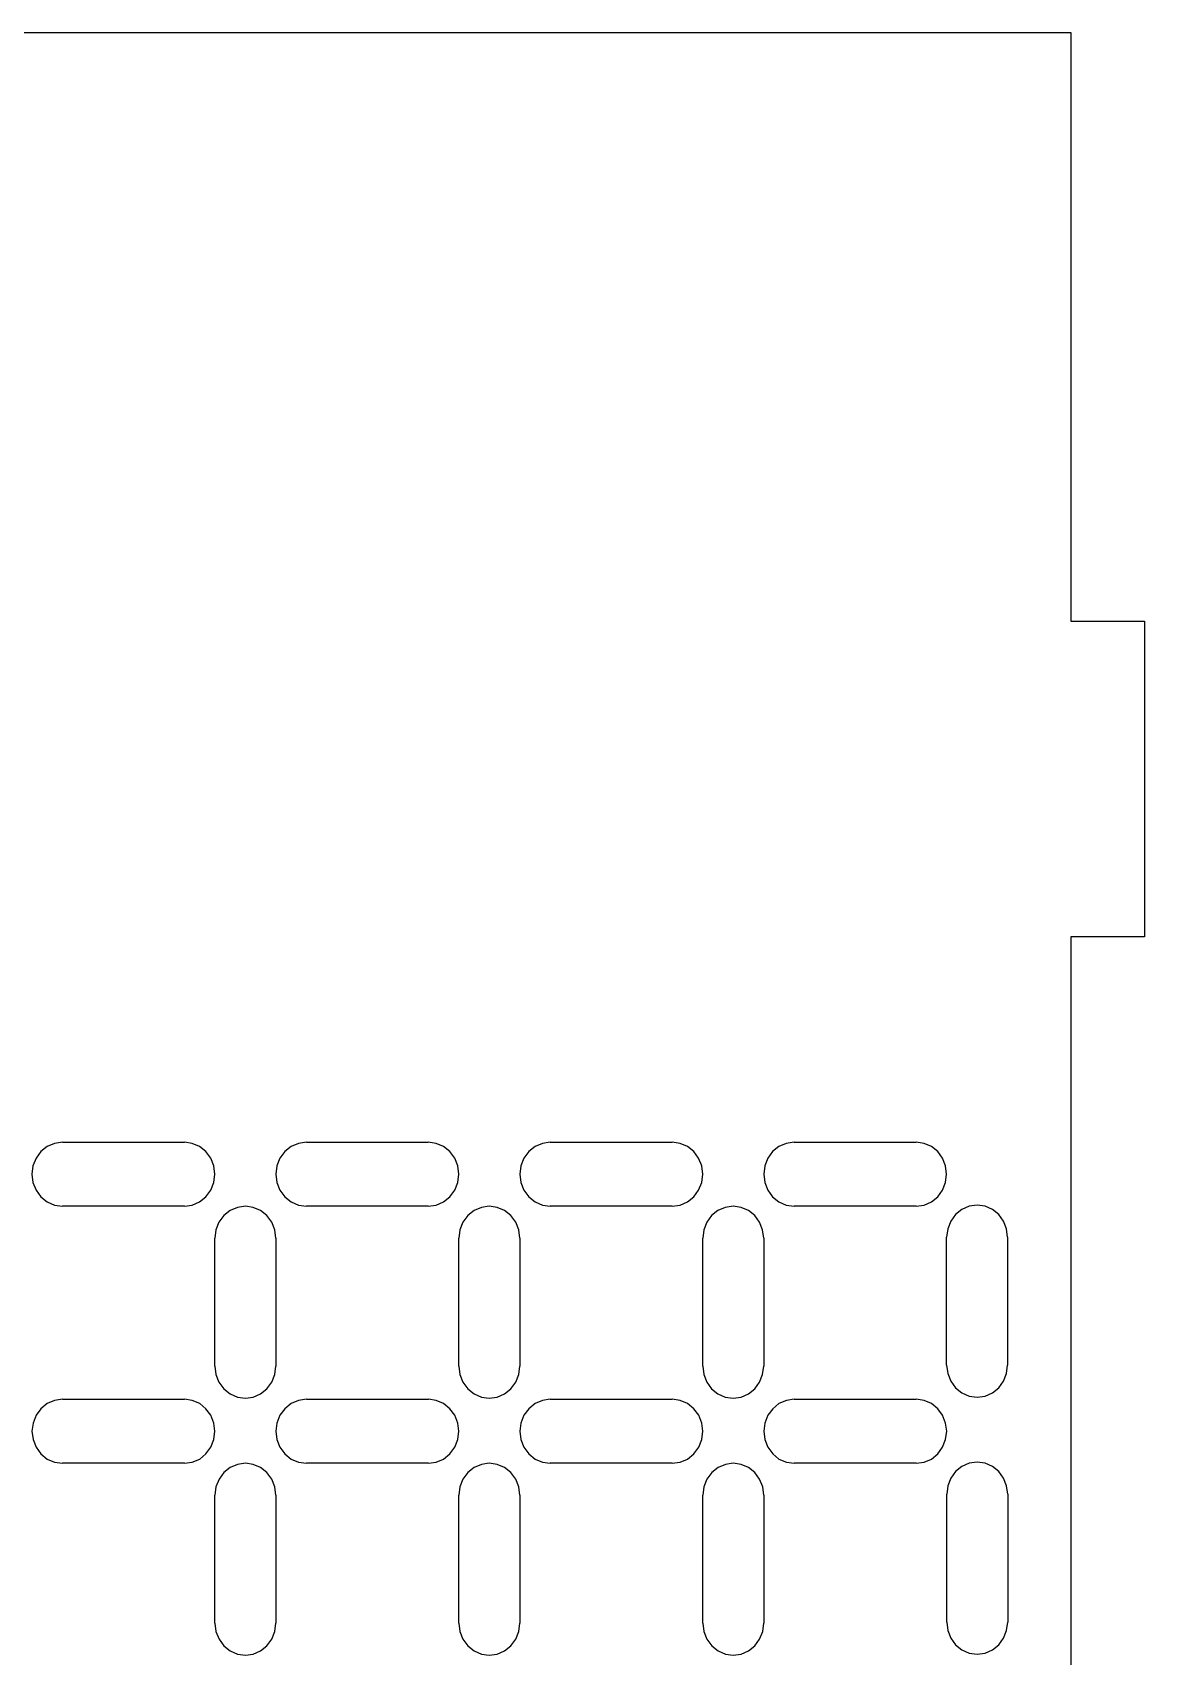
# Model space of a CAD drawing. Extents: x -289 to 301, y -213 to 237.
# Drawn here: x -66.8 to -13.9, y -88.8 to -11.7 of the extents above; entities that cross this region are included whole.
import ezdxf

# ---------------------------------------------------------------- set-up
doc = ezdxf.new("R2010")
doc.units = 0
doc.layers.get('0').update_dxf_attribs({"linetype": 'CONTINUOUS'})

msp = doc.modelspace()

# ---------------------------------------------------------------- linework, layer by layer
for p, q in [((-119.034, -11.664), (-17.434, -11.664)), ((-17.434, -11.664), (-17.434, -39.626)), ((-17.434, -39.626), (-13.934, -39.626)), ((-13.934, -39.626), (-13.934, -54.626)), ((-13.934, -54.626), (-17.434, -54.626)), ((-17.434, -54.626), (-17.434, -154.664)), ((-66.061, -64.596), (-66.361, -64.837)), ((-65.712, -64.444), (-66.061, -64.596)), ((-65.337, -64.392), (-65.712, -64.444)), ((-65.337, -64.392), (-59.543, -64.392)), ((-59.168, -64.444), (-59.543, -64.392)), ((-58.819, -64.596), (-59.168, -64.444)), ((-58.519, -64.837), (-58.819, -64.596)), ((-54.474, -64.596), (-54.774, -64.837)), ((-54.124, -64.444), (-54.474, -64.596)), ((-53.749, -64.392), (-54.124, -64.444)), ((-53.749, -64.392), (-47.956, -64.392)), ((-47.581, -64.444), (-47.956, -64.392)), ((-47.232, -64.596), (-47.581, -64.444)), ((-46.932, -64.837), (-47.232, -64.596)), ((-42.886, -64.596), (-43.186, -64.837)), ((-42.537, -64.444), (-42.886, -64.596)), ((-42.162, -64.392), (-42.537, -64.444)), ((-42.162, -64.392), (-36.368, -64.392)), ((-35.994, -64.444), (-36.368, -64.392)), ((-35.644, -64.596), (-35.994, -64.444)), ((-35.344, -64.837), (-35.644, -64.596)), ((-31.299, -64.596), (-31.599, -64.837)), ((-30.95, -64.444), (-31.299, -64.596)), ((-30.575, -64.392), (-30.95, -64.444)), ((-30.575, -64.392), (-24.781, -64.392)), ((-24.406, -64.444), (-24.781, -64.392)), ((-24.057, -64.596), (-24.406, -64.444)), ((-23.757, -64.837), (-24.057, -64.596)), ((-66.736, -65.519), (-66.785, -65.912)), ((-66.591, -65.152), (-66.736, -65.519)), ((-66.361, -64.837), (-66.591, -65.152)), ((-58.289, -65.152), (-58.519, -64.837)), ((-58.144, -65.519), (-58.289, -65.152)), ((-58.095, -65.912), (-58.144, -65.519)), ((-55.148, -65.519), (-55.198, -65.912)), ((-55.004, -65.152), (-55.148, -65.519)), ((-54.774, -64.837), (-55.004, -65.152)), ((-46.701, -65.152), (-46.932, -64.837)), ((-46.557, -65.519), (-46.701, -65.152)), ((-46.507, -65.912), (-46.557, -65.519)), ((-43.561, -65.519), (-43.611, -65.912)), ((-43.416, -65.152), (-43.561, -65.519)), ((-43.186, -64.837), (-43.416, -65.152)), ((-35.114, -65.152), (-35.344, -64.837)), ((-34.969, -65.519), (-35.114, -65.152)), ((-34.92, -65.912), (-34.969, -65.519)), ((-31.974, -65.519), (-32.023, -65.912)), ((-31.829, -65.152), (-31.974, -65.519)), ((-31.599, -64.837), (-31.829, -65.152)), ((-23.527, -65.152), (-23.757, -64.837)), ((-23.382, -65.519), (-23.527, -65.152)), ((-23.333, -65.912), (-23.382, -65.519)), ((-66.785, -65.912), (-66.736, -66.306)), ((-66.736, -66.306), (-66.591, -66.672)), ((-58.289, -66.672), (-58.144, -66.306)), ((-58.144, -66.306), (-58.095, -65.912)), ((-55.198, -65.912), (-55.148, -66.306)), ((-55.148, -66.306), (-55.004, -66.672)), ((-46.701, -66.672), (-46.557, -66.306)), ((-46.557, -66.306), (-46.507, -65.912)), ((-43.611, -65.912), (-43.561, -66.306)), ((-43.561, -66.306), (-43.416, -66.672)), ((-35.114, -66.672), (-34.969, -66.306)), ((-34.969, -66.306), (-34.92, -65.912)), ((-32.023, -65.912), (-31.974, -66.306)), ((-31.974, -66.306), (-31.829, -66.672)), ((-23.527, -66.672), (-23.382, -66.306)), ((-23.382, -66.306), (-23.333, -65.912)), ((-66.591, -66.672), (-66.361, -66.987)), ((-66.361, -66.987), (-66.061, -67.229)), ((-58.819, -67.229), (-58.519, -66.987)), ((-58.519, -66.987), (-58.289, -66.672)), ((-55.004, -66.672), (-54.774, -66.987)), ((-54.774, -66.987), (-54.474, -67.229)), ((-47.232, -67.229), (-46.932, -66.987)), ((-46.932, -66.987), (-46.701, -66.672)), ((-43.416, -66.672), (-43.186, -66.987)), ((-43.186, -66.987), (-42.886, -67.229)), ((-35.644, -67.229), (-35.344, -66.987)), ((-35.344, -66.987), (-35.114, -66.672)), ((-31.829, -66.672), (-31.599, -66.987)), ((-31.599, -66.987), (-31.299, -67.229)), ((-24.057, -67.229), (-23.757, -66.987)), ((-23.757, -66.987), (-23.527, -66.672)), ((-66.061, -67.229), (-65.712, -67.381)), ((-65.712, -67.381), (-65.337, -67.432)), ((-59.543, -67.432), (-65.337, -67.432)), ((-59.543, -67.432), (-59.168, -67.381)), ((-59.168, -67.381), (-58.819, -67.229)), ((-57.67, -67.877), (-57.901, -68.192)), ((-57.37, -67.635), (-57.67, -67.877)), ((-57.021, -67.484), (-57.37, -67.635)), ((-56.646, -67.432), (-57.021, -67.484)), ((-56.271, -67.484), (-56.646, -67.432)), ((-55.922, -67.635), (-56.271, -67.484)), ((-55.622, -67.877), (-55.922, -67.635)), ((-55.392, -68.192), (-55.622, -67.877)), ((-54.474, -67.229), (-54.124, -67.381)), ((-54.124, -67.381), (-53.749, -67.432)), ((-47.956, -67.432), (-53.749, -67.432)), ((-47.956, -67.432), (-47.581, -67.381)), ((-47.581, -67.381), (-47.232, -67.229)), ((-46.083, -67.877), (-46.313, -68.192)), ((-45.783, -67.635), (-46.083, -67.877)), ((-45.434, -67.484), (-45.783, -67.635)), ((-45.059, -67.432), (-45.434, -67.484)), ((-44.684, -67.484), (-45.059, -67.432)), ((-44.335, -67.635), (-44.684, -67.484)), ((-44.035, -67.877), (-44.335, -67.635)), ((-43.805, -68.192), (-44.035, -67.877)), ((-42.886, -67.229), (-42.537, -67.381)), ((-42.537, -67.381), (-42.162, -67.432)), ((-36.368, -67.432), (-42.162, -67.432)), ((-36.368, -67.432), (-35.994, -67.381)), ((-35.994, -67.381), (-35.644, -67.229)), ((-34.496, -67.877), (-34.726, -68.192)), ((-34.196, -67.635), (-34.496, -67.877)), ((-33.847, -67.484), (-34.196, -67.635)), ((-33.472, -67.432), (-33.847, -67.484)), ((-33.097, -67.484), (-33.472, -67.432)), ((-32.747, -67.635), (-33.097, -67.484)), ((-32.447, -67.877), (-32.747, -67.635)), ((-32.217, -68.192), (-32.447, -67.877)), ((-31.299, -67.229), (-30.95, -67.381)), ((-30.95, -67.381), (-30.575, -67.432)), ((-24.781, -67.432), (-30.575, -67.432)), ((-24.781, -67.432), (-24.406, -67.381)), ((-24.406, -67.381), (-24.057, -67.229)), ((-22.909, -67.826), (-23.139, -68.141)), ((-22.609, -67.584), (-22.909, -67.826)), ((-22.259, -67.432), (-22.609, -67.584)), ((-21.884, -67.381), (-22.259, -67.432)), ((-21.509, -67.432), (-21.884, -67.381)), ((-21.16, -67.584), (-21.509, -67.432)), ((-20.86, -67.826), (-21.16, -67.584)), ((-20.63, -68.141), (-20.86, -67.826)), ((-58.045, -68.558), (-58.095, -68.952)), ((-57.901, -68.192), (-58.045, -68.558)), ((-55.247, -68.558), (-55.392, -68.192)), ((-55.198, -68.952), (-55.247, -68.558)), ((-46.458, -68.558), (-46.507, -68.952)), ((-46.313, -68.192), (-46.458, -68.558)), ((-43.66, -68.558), (-43.805, -68.192)), ((-43.611, -68.952), (-43.66, -68.558)), ((-34.871, -68.558), (-34.92, -68.952)), ((-34.726, -68.192), (-34.871, -68.558)), ((-32.073, -68.558), (-32.217, -68.192)), ((-32.023, -68.952), (-32.073, -68.558)), ((-23.283, -68.507), (-23.333, -68.901)), ((-23.139, -68.141), (-23.283, -68.507)), ((-20.485, -68.507), (-20.63, -68.141)), ((-20.436, -68.901), (-20.485, -68.507)), ((-58.095, -75.033), (-58.095, -68.952)), ((-55.198, -68.952), (-55.198, -75.033)), ((-46.507, -75.033), (-46.507, -68.952)), ((-43.611, -68.952), (-43.611, -75.033)), ((-34.92, -75.033), (-34.92, -68.952)), ((-32.023, -68.952), (-32.023, -75.033)), ((-23.333, -74.982), (-23.333, -68.901)), ((-20.436, -68.901), (-20.436, -74.982)), ((-58.095, -75.033), (-58.045, -75.426)), ((-58.045, -75.426), (-57.901, -75.793)), ((-55.392, -75.793), (-55.247, -75.426)), ((-55.247, -75.426), (-55.198, -75.033)), ((-46.507, -75.033), (-46.458, -75.426)), ((-46.458, -75.426), (-46.313, -75.793)), ((-43.805, -75.793), (-43.66, -75.426)), ((-43.66, -75.426), (-43.611, -75.033)), ((-34.92, -75.033), (-34.871, -75.426)), ((-34.871, -75.426), (-34.726, -75.793)), ((-32.217, -75.793), (-32.073, -75.426)), ((-32.073, -75.426), (-32.023, -75.033)), ((-23.333, -74.982), (-23.283, -75.375)), ((-23.283, -75.375), (-23.139, -75.742)), ((-20.63, -75.742), (-20.485, -75.375)), ((-20.485, -75.375), (-20.436, -74.982)), ((-57.901, -75.793), (-57.67, -76.108)), ((-57.67, -76.108), (-57.37, -76.349)), ((-57.37, -76.349), (-57.021, -76.501)), ((-56.271, -76.501), (-55.922, -76.349)), ((-55.922, -76.349), (-55.622, -76.108)), ((-55.622, -76.108), (-55.392, -75.793)), ((-46.313, -75.793), (-46.083, -76.108)), ((-46.083, -76.108), (-45.783, -76.349)), ((-45.783, -76.349), (-45.434, -76.501)), ((-44.684, -76.501), (-44.335, -76.349)), ((-44.335, -76.349), (-44.035, -76.108)), ((-44.035, -76.108), (-43.805, -75.793)), ((-34.726, -75.793), (-34.496, -76.108)), ((-34.496, -76.108), (-34.196, -76.349)), ((-34.196, -76.349), (-33.847, -76.501)), ((-33.097, -76.501), (-32.747, -76.349)), ((-32.747, -76.349), (-32.447, -76.108)), ((-32.447, -76.108), (-32.217, -75.793)), ((-23.139, -75.742), (-22.909, -76.057)), ((-22.909, -76.057), (-22.609, -76.298)), ((-22.609, -76.298), (-22.259, -76.45)), ((-21.509, -76.45), (-21.16, -76.298)), ((-21.16, -76.298), (-20.86, -76.057)), ((-20.86, -76.057), (-20.63, -75.742)), ((-66.358, -77.05), (-66.589, -77.365)), ((-66.058, -76.809), (-66.358, -77.05)), ((-65.709, -76.657), (-66.058, -76.809)), ((-65.334, -76.605), (-65.709, -76.657)), ((-65.334, -76.605), (-59.541, -76.605)), ((-59.166, -76.657), (-59.541, -76.605)), ((-58.816, -76.809), (-59.166, -76.657)), ((-58.516, -77.05), (-58.816, -76.809)), ((-58.286, -77.365), (-58.516, -77.05)), ((-57.021, -76.501), (-56.646, -76.553)), ((-56.646, -76.553), (-56.271, -76.501)), ((-54.771, -77.05), (-55.001, -77.365)), ((-54.471, -76.809), (-54.771, -77.05)), ((-54.122, -76.657), (-54.471, -76.809)), ((-53.747, -76.605), (-54.122, -76.657)), ((-53.747, -76.605), (-47.953, -76.605)), ((-47.578, -76.657), (-47.953, -76.605)), ((-47.229, -76.809), (-47.578, -76.657)), ((-46.929, -77.05), (-47.229, -76.809)), ((-46.699, -77.365), (-46.929, -77.05)), ((-45.434, -76.501), (-45.059, -76.553)), ((-45.059, -76.553), (-44.684, -76.501)), ((-43.184, -77.05), (-43.414, -77.365)), ((-42.884, -76.809), (-43.184, -77.05)), ((-42.535, -76.657), (-42.884, -76.809)), ((-42.16, -76.605), (-42.535, -76.657)), ((-42.16, -76.605), (-36.366, -76.605)), ((-35.991, -76.657), (-36.366, -76.605)), ((-35.642, -76.809), (-35.991, -76.657)), ((-35.342, -77.05), (-35.642, -76.809)), ((-35.112, -77.365), (-35.342, -77.05)), ((-33.847, -76.501), (-33.472, -76.553)), ((-33.472, -76.553), (-33.097, -76.501)), ((-31.597, -77.05), (-31.827, -77.365)), ((-31.297, -76.809), (-31.597, -77.05)), ((-30.947, -76.657), (-31.297, -76.809)), ((-30.572, -76.605), (-30.947, -76.657)), ((-30.572, -76.605), (-24.779, -76.605)), ((-24.404, -76.657), (-24.779, -76.605)), ((-24.055, -76.809), (-24.404, -76.657)), ((-23.755, -77.05), (-24.055, -76.809)), ((-23.524, -77.365), (-23.755, -77.05)), ((-22.259, -76.45), (-21.884, -76.502)), ((-21.884, -76.502), (-21.509, -76.45)), ((-66.733, -77.732), (-66.783, -78.125)), ((-66.589, -77.365), (-66.733, -77.732)), ((-58.142, -77.732), (-58.286, -77.365)), ((-58.092, -78.125), (-58.142, -77.732)), ((-55.146, -77.732), (-55.195, -78.125)), ((-55.001, -77.365), (-55.146, -77.732)), ((-46.554, -77.732), (-46.699, -77.365)), ((-46.505, -78.125), (-46.554, -77.732)), ((-43.559, -77.732), (-43.608, -78.125)), ((-43.414, -77.365), (-43.559, -77.732)), ((-34.967, -77.732), (-35.112, -77.365)), ((-34.918, -78.125), (-34.967, -77.732)), ((-31.971, -77.732), (-32.021, -78.125)), ((-31.827, -77.365), (-31.971, -77.732)), ((-23.38, -77.732), (-23.524, -77.365)), ((-23.33, -78.125), (-23.38, -77.732)), ((-66.783, -78.125), (-66.733, -78.519)), ((-66.733, -78.519), (-66.589, -78.885)), ((-58.286, -78.885), (-58.142, -78.519)), ((-58.142, -78.519), (-58.092, -78.125)), ((-55.195, -78.125), (-55.146, -78.519)), ((-55.146, -78.519), (-55.001, -78.885)), ((-46.699, -78.885), (-46.554, -78.519)), ((-46.554, -78.519), (-46.505, -78.125)), ((-43.608, -78.125), (-43.559, -78.519)), ((-43.559, -78.519), (-43.414, -78.885)), ((-35.112, -78.885), (-34.967, -78.519)), ((-34.967, -78.519), (-34.918, -78.125)), ((-32.021, -78.125), (-31.971, -78.519)), ((-31.971, -78.519), (-31.827, -78.885)), ((-23.524, -78.885), (-23.38, -78.519)), ((-23.38, -78.519), (-23.33, -78.125)), ((-66.589, -78.885), (-66.358, -79.2)), ((-66.358, -79.2), (-66.058, -79.442)), ((-66.058, -79.442), (-65.709, -79.594)), ((-59.166, -79.594), (-58.816, -79.442)), ((-58.816, -79.442), (-58.516, -79.2)), ((-58.516, -79.2), (-58.286, -78.885)), ((-55.001, -78.885), (-54.771, -79.2)), ((-54.771, -79.2), (-54.471, -79.442)), ((-54.471, -79.442), (-54.122, -79.594)), ((-47.578, -79.594), (-47.229, -79.442)), ((-47.229, -79.442), (-46.929, -79.2)), ((-46.929, -79.2), (-46.699, -78.885)), ((-43.414, -78.885), (-43.184, -79.2)), ((-43.184, -79.2), (-42.884, -79.442)), ((-42.884, -79.442), (-42.535, -79.594)), ((-35.991, -79.594), (-35.642, -79.442)), ((-35.642, -79.442), (-35.342, -79.2)), ((-35.342, -79.2), (-35.112, -78.885)), ((-31.827, -78.885), (-31.597, -79.2)), ((-31.597, -79.2), (-31.297, -79.442)), ((-31.297, -79.442), (-30.947, -79.594)), ((-24.404, -79.594), (-24.055, -79.442)), ((-24.055, -79.442), (-23.755, -79.2)), ((-23.755, -79.2), (-23.524, -78.885)), ((-65.709, -79.594), (-65.334, -79.645)), ((-59.541, -79.645), (-65.334, -79.645)), ((-59.541, -79.645), (-59.166, -79.594)), ((-57.668, -80.09), (-57.898, -80.405)), ((-57.368, -79.848), (-57.668, -80.09)), ((-57.019, -79.696), (-57.368, -79.848)), ((-56.644, -79.645), (-57.019, -79.696)), ((-56.269, -79.696), (-56.644, -79.645)), ((-55.92, -79.848), (-56.269, -79.696)), ((-55.62, -80.09), (-55.92, -79.848)), ((-55.389, -80.405), (-55.62, -80.09)), ((-54.122, -79.594), (-53.747, -79.645)), ((-47.953, -79.645), (-53.747, -79.645)), ((-47.953, -79.645), (-47.578, -79.594)), ((-46.081, -80.09), (-46.311, -80.405)), ((-45.781, -79.848), (-46.081, -80.09)), ((-45.431, -79.696), (-45.781, -79.848)), ((-45.057, -79.645), (-45.431, -79.696)), ((-44.682, -79.696), (-45.057, -79.645)), ((-44.332, -79.848), (-44.682, -79.696)), ((-44.032, -80.09), (-44.332, -79.848)), ((-43.802, -80.405), (-44.032, -80.09)), ((-42.535, -79.594), (-42.16, -79.645)), ((-36.366, -79.645), (-42.16, -79.645)), ((-36.366, -79.645), (-35.991, -79.594)), ((-34.493, -80.09), (-34.724, -80.405)), ((-34.193, -79.848), (-34.493, -80.09)), ((-33.844, -79.696), (-34.193, -79.848)), ((-33.469, -79.645), (-33.844, -79.696)), ((-33.094, -79.696), (-33.469, -79.645)), ((-32.745, -79.848), (-33.094, -79.696)), ((-32.445, -80.09), (-32.745, -79.848)), ((-32.215, -80.405), (-32.445, -80.09)), ((-30.947, -79.594), (-30.572, -79.645)), ((-24.779, -79.645), (-30.572, -79.645)), ((-24.779, -79.645), (-24.404, -79.594)), ((-22.906, -80.039), (-23.136, -80.354)), ((-22.606, -79.797), (-22.906, -80.039)), ((-22.257, -79.645), (-22.606, -79.797)), ((-21.882, -79.594), (-22.257, -79.645)), ((-21.507, -79.645), (-21.882, -79.594)), ((-21.158, -79.797), (-21.507, -79.645)), ((-20.858, -80.039), (-21.158, -79.797)), ((-20.628, -80.354), (-20.858, -80.039)), ((-58.043, -80.771), (-58.092, -81.165)), ((-57.898, -80.405), (-58.043, -80.771)), ((-55.245, -80.771), (-55.389, -80.405)), ((-55.195, -81.165), (-55.245, -80.771)), ((-46.456, -80.771), (-46.505, -81.165)), ((-46.311, -80.405), (-46.456, -80.771)), ((-43.657, -80.771), (-43.802, -80.405)), ((-43.608, -81.165), (-43.657, -80.771)), ((-34.868, -80.771), (-34.918, -81.165)), ((-34.724, -80.405), (-34.868, -80.771)), ((-32.07, -80.771), (-32.215, -80.405)), ((-32.021, -81.165), (-32.07, -80.771)), ((-23.281, -80.72), (-23.33, -81.114)), ((-23.136, -80.354), (-23.281, -80.72)), ((-20.483, -80.72), (-20.628, -80.354)), ((-20.434, -81.114), (-20.483, -80.72)), ((-58.092, -87.246), (-58.092, -81.165)), ((-55.195, -81.165), (-55.195, -87.246)), ((-46.505, -87.246), (-46.505, -81.165)), ((-43.608, -81.165), (-43.608, -87.246)), ((-34.918, -87.246), (-34.918, -81.165)), ((-32.021, -81.165), (-32.021, -87.246)), ((-23.33, -87.195), (-23.33, -81.114)), ((-20.434, -81.114), (-20.434, -87.195)), ((-58.092, -87.246), (-58.043, -87.639)), ((-58.043, -87.639), (-57.898, -88.006)), ((-55.389, -88.006), (-55.245, -87.639)), ((-55.245, -87.639), (-55.195, -87.246)), ((-46.505, -87.246), (-46.456, -87.639)), ((-46.456, -87.639), (-46.311, -88.006)), ((-43.802, -88.006), (-43.657, -87.639)), ((-43.657, -87.639), (-43.608, -87.246)), ((-34.918, -87.246), (-34.868, -87.639)), ((-34.868, -87.639), (-34.724, -88.006)), ((-32.215, -88.006), (-32.07, -87.639)), ((-32.07, -87.639), (-32.021, -87.246)), ((-23.33, -87.195), (-23.281, -87.588)), ((-23.281, -87.588), (-23.136, -87.955)), ((-23.136, -87.955), (-22.906, -88.27)), ((-20.858, -88.27), (-20.628, -87.955)), ((-20.628, -87.955), (-20.483, -87.588)), ((-20.483, -87.588), (-20.434, -87.195)), ((-57.898, -88.006), (-57.668, -88.321)), ((-57.668, -88.321), (-57.368, -88.562)), ((-57.368, -88.562), (-57.019, -88.714)), ((-57.019, -88.714), (-56.644, -88.766)), ((-56.644, -88.766), (-56.269, -88.714)), ((-56.269, -88.714), (-55.92, -88.562)), ((-55.92, -88.562), (-55.62, -88.321)), ((-55.62, -88.321), (-55.389, -88.006)), ((-46.311, -88.006), (-46.081, -88.321)), ((-46.081, -88.321), (-45.781, -88.562)), ((-45.781, -88.562), (-45.431, -88.714)), ((-45.431, -88.714), (-45.057, -88.766)), ((-45.057, -88.766), (-44.682, -88.714)), ((-44.682, -88.714), (-44.332, -88.562)), ((-44.332, -88.562), (-44.032, -88.321)), ((-44.032, -88.321), (-43.802, -88.006)), ((-34.724, -88.006), (-34.493, -88.321)), ((-34.493, -88.321), (-34.193, -88.562)), ((-34.193, -88.562), (-33.844, -88.714)), ((-33.844, -88.714), (-33.469, -88.766)), ((-33.469, -88.766), (-33.094, -88.714)), ((-33.094, -88.714), (-32.745, -88.562)), ((-32.745, -88.562), (-32.445, -88.321)), ((-32.445, -88.321), (-32.215, -88.006)), ((-22.906, -88.27), (-22.606, -88.511)), ((-22.606, -88.511), (-22.257, -88.663)), ((-22.257, -88.663), (-21.882, -88.715)), ((-21.882, -88.715), (-21.507, -88.663)), ((-21.507, -88.663), (-21.158, -88.511)), ((-21.158, -88.511), (-20.858, -88.27))]:
    msp.add_line(p, q)

doc.saveas('drawing.dxf')
